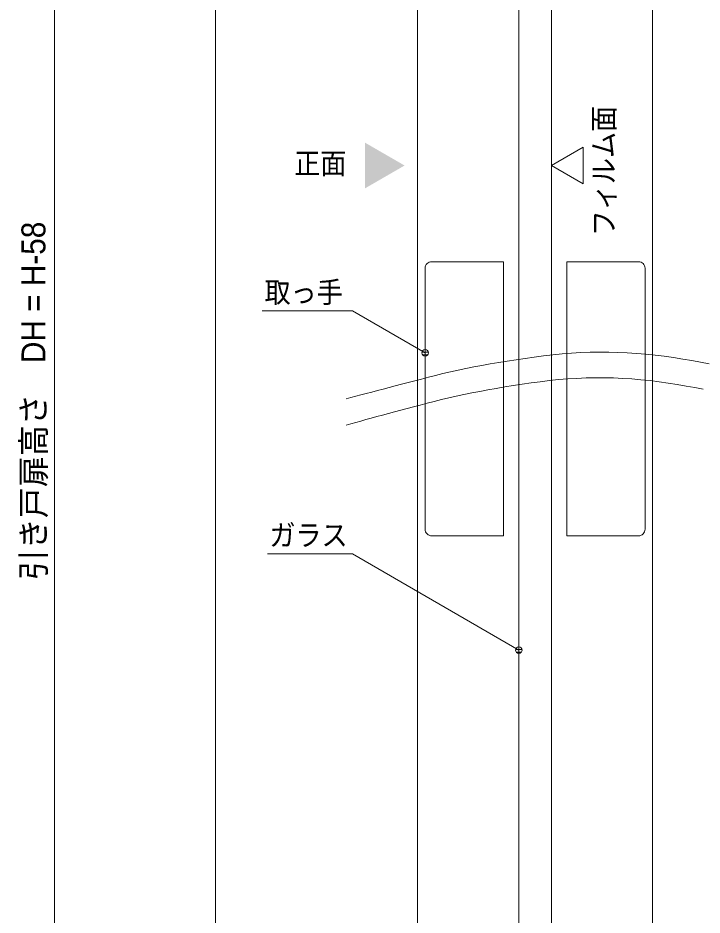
# Model space of a CAD drawing. Units: millimetres, scale not verified. Extents: x -6062 to 6062, y -3045 to 3045.
# Drawn here: x -332 to 717, y -1395 to -21 of the extents above; entities that cross this region are included whole.
import ezdxf
from ezdxf.enums import TextEntityAlignment as Align

# ---------------------------------------------------------------- set-up
doc = ezdxf.new("R2010")
doc.units = ezdxf.units.MM
doc.header["$LTSCALE"] = 20
for name, color, linetype, lineweight in [('0-2_2寸法-1', 7, 'Continuous', 9), ('0-3_2寸法-3', 7, 'Continuous', 9), ('0-4_3一般', 7, 'Continuous', 9)]:
    doc.layers.add(name, color=color, linetype=linetype, lineweight=lineweight)
doc.styles.add('ＭＳ ゴシック', font='')
doc.styles.add('ＭＳ Ｐゴシック', font='')
doc.styles.get('ＭＳ ゴシック').set_extended_font_data('MS Gothic')
doc.styles.get('ＭＳ Ｐゴシック').set_extended_font_data('MS PGothic')

# ---------------------------------------------------------------- blocks, each defined once
blk = doc.blocks.new('グループ-63')
at = {"layer": '0-4_3一般'}
for p, q in [((41363.7, 8804.9), (48563.7, 8804.9)), ((44463.7, 6604.9), (44463.7, -31200)), ((45463.7, 6604.9), (44463.7, 6604.9)), ((45463.7, -31200), (45463.7, 6604.9)), ((44463.7, -31200), (45463.7, -31200))]:
    blk.add_line(p, q, dxfattribs=at)
blk.add_lwpolyline([(48563.7, 11804.9), (48563.7, -36400), (41363.7, -36400), (41363.7, 11804.9)], close=True, dxfattribs=at)
blk = doc.blocks.new('グループ-68')
at = {"layer": '0-4_3一般'}
for p, q in [((41593.7, -8084.3), (41593.7, -16084.3)), ((48333.7, -16084.3), (48333.7, -8084.3))]:
    blk.add_line(p, q, dxfattribs=at)
for points in [[(41793.7, -16284.3), (43993.7, -16284.3), (43993.7, -7884.3), (41793.7, -7884.3)], [(48133.7, -7884.3), (45933.7, -7884.3), (45933.7, -16284.3), (48133.7, -16284.3)]]:
    blk.add_lwpolyline(points, dxfattribs=at)
for centre, start, end in [((41793.7, -8084.3), 135, 180), ((41793.7, -8084.3), 90, 135), ((48133.7, -8084.3), 45, 90), ((48133.7, -8084.3), 0, 45), ((41793.7, -16084.3), 180, 225), ((48133.7, -16084.3), 315, 0), ((41793.7, -16084.3), 225, 270), ((48133.7, -16084.3), 270, 315)]:
    blk.add_arc(centre, 200, start, end, dxfattribs=at)
blk = doc.blocks.new('グループ-69')
at = {"layer": '0-4_3一般'}
for points in [[(39171, -12088.9), (39317.9, -12049.5), (39469.9, -12008.9), (39627.1, -11967), (39789.5, -11923.8), (39957, -11879.4), (40129.7, -11833.8), (40307.5, -11786.8), (40490.4, -11738.7), (40678.5, -11689.2), (40871.8, -11638.6), (41070.2, -11586.6), (41273.7, -11533.4), (41482.4, -11479), (41696.3, -11423.2), (41915.2, -11367.6), (42139.2, -11313.4), (42368.1, -11260.5), (42602.2, -11209.1), (42841.2, -11159), (43085.3, -11110.3), (43334.4, -11063.1), (43588.5, -11017.2), (43847.6, -10972.7), (44111.8, -10929.7), (44381, -10888), (44655.3, -10847.7), (44934.5, -10808.8), (45218.8, -10771.3), (45505.5, -10737.4), (45791.9, -10709.3), (46078, -10686.9), (46363.9, -10670.4), (46649.5, -10659.6), (46934.8, -10654.6), (47219.9, -10655.3), (47504.7, -10661.8), (47789.3, -10674.2), (48073.5, -10692.2), (48357.6, -10716.1)], [(48357.6, -10716.1), (48641.3, -10745.7), (48924.8, -10781.1), (49208, -10822.3), (49488.5, -10867.4), (49763.8, -10914.4), (50033.9, -10963.3), (50298.9, -11014.2)], [(39171, -12888.9), (39315.5, -12849.3), (39465.1, -12808.4), (39619.7, -12766.3), (39779.4, -12722.9), (39944.2, -12678.3), (40114, -12632.3), (40289, -12585.2), (40468.9, -12536.7), (40654, -12487), (40844.1, -12436), (41039.2, -12383.8), (41239.5, -12330.3), (41444.8, -12275.5), (41655.1, -12219.5), (41870.5, -12163.5), (42090.8, -12108.9), (42316.1, -12055.7), (42546.3, -12003.8), (42781.5, -11953.4), (43021.6, -11904.3), (43266.6, -11856.6), (43516.6, -11810.3), (43771.5, -11765.3), (44031.4, -11721.8), (44296.2, -11679.6), (44566, -11638.8), (44840.7, -11599.4), (45120.4, -11561.3), (45402.4, -11526.9), (45684.2, -11498.2), (45965.7, -11475.2), (46246.9, -11458.1), (46527.9, -11446.7), (46808.6, -11441), (47089, -11441.1), (47369.2, -11447), (47649.2, -11458.7), (47928.8, -11476.1), (48208.3, -11499.3)], [(48208.3, -11499.3), (48487.4, -11528.3), (48766.3, -11563), (49044.9, -11603.5), (49320.9, -11647.8), (49591.8, -11694.1), (49857.5, -11742.4), (50118.2, -11792.6)]]:
    blk.add_lwpolyline(points, dxfattribs=at)
for name in ['グループ-63', 'グループ-68']:
    blk.add_blockref(name, (0, 0), dxfattribs=at)
blk = doc.blocks.new('グループ-70')
at = {"layer": '0-4_3一般'}
blk.add_line((35163.7, 20804.9), (35163.7, -39000), dxfattribs=at)
blk.add_blockref('グループ-69', (0, 0), dxfattribs=at)

msp = doc.modelspace()

# ---------------------------------------------------------------- linework, layer by layer
at = {"layer": '0-2_2寸法-1'}
msp.add_line((-275.69, 577.53), (-275.69, -1807.29), dxfattribs=at)
at = {"layer": '0-3_2寸法-3'}
for p, q in [((297.08, -532.67), (287.29, -532.67)), ((292.36, -528.67), (292.01, -528.67)), ((292.36, -528.67), (292.01, -528.67)), ((296.18, -536.67), (288.19, -536.67)), ((440.58, -988.24), (430.79, -988.24)), ((435.87, -984.24), (435.49, -984.24)), ((435.87, -984.24), (435.49, -984.24)), ((439.68, -992.24), (431.69, -992.24))]:
    msp.add_line(p, q, dxfattribs=at)
msp.add_lwpolyline([(534.28, -218.72), (534.28, -274.84), (485.68, -246.78)], close=True, dxfattribs=at)
for points in [[(292.18, -533.66), (180.68, -469.29), (42.16, -469.29)], [(435.68, -989.23), (180.68, -842.01), (50.65, -842.01)]]:
    msp.add_lwpolyline(points, dxfattribs=at)
for centre in [(292.18, -533.66), (292.18, -533.66), (435.68, -989.23), (435.68, -989.23)]:
    msp.add_circle(centre, 5.01, dxfattribs=at)
msp.add_solid([(199.93, -211.71), (260.68, -246.78), (199.93, -281.85)], dxfattribs=at)

# ---------------------------------------------------------------- block references
at = {"layer": '0-4_3一般', "xscale": 0.05, "yscale": 0.05}
msp.add_blockref('グループ-70', (-1787.5, 0), dxfattribs=at)

# ---------------------------------------------------------------- texts
at = {"layer": '0-2_2寸法-1', "style": 'ＭＳ Ｐゴシック', "width": 0.95}
msp.add_text('引き戸扉高さ\u3000DH = H-58', height=36.69, rotation=90, dxfattribs=at).set_placement((-278.81, -882.31), align=Align.BOTTOM_LEFT)
at = {"layer": '0-3_2寸法-3', "style": 'ＭＳ ゴシック', "width": 0.9}
msp.add_text('フィルム面', height=32.55, rotation=90, dxfattribs=at).set_placement((591.88, -355.14), align=Align.BOTTOM_LEFT)
for s, p in [('正面', (91.46, -269.56)), ('取っ手', (46.02, -466.89)), ('ガラス', (53.5, -839.24))]:
    msp.add_text(s, height=32.55, dxfattribs=at).set_placement(p, align=Align.BOTTOM_LEFT)

doc.saveas('drawing.dxf')
